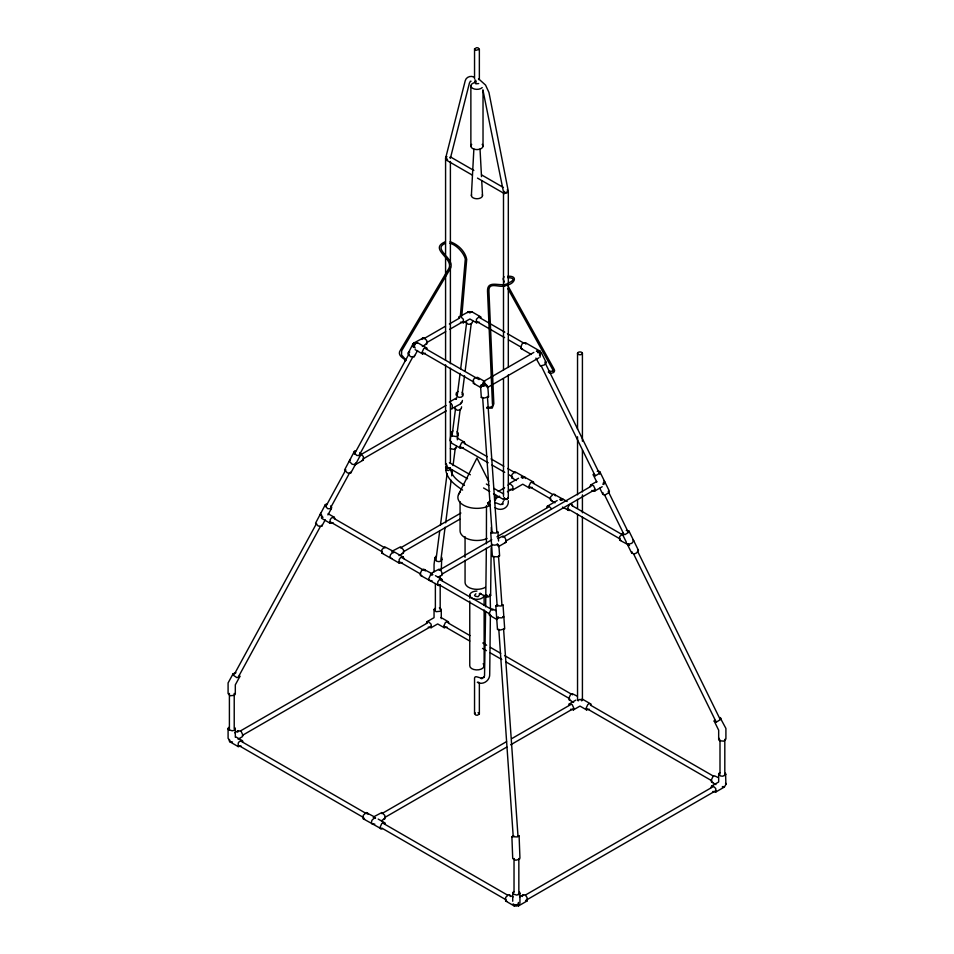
<?xml version="1.0" encoding="UTF-8"?>
<svg xmlns="http://www.w3.org/2000/svg" width="954" height="954" viewBox="0 0 954 954"><rect width="100%" height="100%" fill="white"/><g stroke="black" fill="none" stroke-linecap="round" stroke-linejoin="round"><path stroke-width="1.43" d="M485.61 611.275L484.537 675.778L483.63 677.734L484.358 676.791L481.21 678.604L482.39 678.449L476.571 676.756L475.223 676.827L474.543 677.924L474.543 713.64L475.843 715.118L477.334 715.25L479.361 714.081L479.361 682.587M485.669 606.851L485.801 595.046M485.813 594.354L486.349 548.252M486.409 543.792L486.48 505.596M490.392 614.758L489.712 673.918C490.225 680.345 483.118 685.544 477.334 682.325L478.669 682.253M490.463 608.843L490.117 594.497M490.618 595.534L488.591 596.703L485.801 595.499L487.828 596.703L490.38 595.964L490.618 595.093L491.179 547.763M404.913 361.006C409.206 360.362 395.719 356.856 400.334 350.285L448.75 268.551C454.354 258.367 428.286 249.161 445.041 241.887M471.383 195.546L473.876 149.003M460.388 315.691L465.29 259.071C464.061 253.43 456.978 244.999 449.859 243.21M461.808 316.001L466.709 259.381C465.23 251.272 457.789 244.212 450.109 241.767M475.354 80.16L475.354 82.461M503.497 501.041L502.042 504.523L503.104 503.903L500.456 504.583L494.84 502.46M508.315 500.743C509.102 508.196 500.659 511.702 495.019 507.635M435.942 556.242L434.893 557.899L434.046 564.446L434.046 571.708M452.9 430.922L451.314 432.234L450.968 434.118L450.133 440.545L451.159 442.286M435.93 560.248L439.722 530.865M440.474 524.986L447.104 473.566M452.017 436.073L455.583 408.336M457.276 395.206L460.09 373.36M460.651 368.983L466.661 322.369M440.939 559.497L445.101 527.216M445.673 522.816L451.147 480.256M451.719 475.855L452.47 469.988M453.043 465.588L455.308 447.975M457.002 434.13L460.198 409.314M462.082 394.729L464.526 375.781M465.087 371.416L471.276 323.346M457.348 439.818L458.17 433.39L457.145 431.637M441.774 557.303L441.285 569.693M472.659 320.878L472.313 322.762L470.727 324.062L468.497 324.288L466.482 323.346L465.457 321.605M462.416 400.406L462.07 402.29L460.484 403.59M461.593 406.821L461.247 408.706L459.649 410.017L457.431 410.244L455.416 409.302L454.378 407.549M458.17 433.39L457.825 435.274L456.227 436.574L451.993 435.859L450.968 434.118M456.513 446.233L456.167 448.118L454.581 449.429L450.336 448.714M321.534 514.755L321.534 518.26L330.156 523.245L333.053 522.661M446.591 157.923L446.591 160.26L472.337 175.119M413.368 347.447L414.096 344.597L415.539 343.774M414.346 346.97L414.68 345.61M504.511 191.36L504.511 193.698L477.489 178.1M446.591 464.288L446.591 466.637L467.543 478.729M481.52 386.787L483.308 382.912L484.906 381.994L484.107 381.528L483.308 381.994L486.194 384.748L486.695 386.787M482.497 386.322L484.215 383.425M504.511 497.726L504.511 500.075M486.814 594.926L486.814 597.276M497.666 618.764L498.155 616.725M473.852 77.047C470.596 75.354 466.029 77.083 465.218 80.768L445.613 158.233L447.581 159.95M450.634 157.303L469.44 82.998C471.157 80.506 469.392 81.424 471.073 81.233M479.385 595.141L478.085 596.703L475.259 596.226L474.579 595.32L475.891 593.758M320.663 513.216L320.282 514.504L322.989 517.378M326.912 504.046L325.397 504.547L325.004 505.823L327.723 508.697L331.312 508.697L331.706 507.421L330.811 505.823M325.397 504.547L315.547 523.186L318.266 526.059L321.844 526.059L322.237 524.772M355.949 450.813L354.423 451.302L354.041 452.59L356.748 455.463L360.338 455.463L360.731 454.176L359.837 452.59M354.423 451.302L344.573 469.94L347.292 472.814L349.355 473.303L350.881 472.814L351.263 471.526M355.997 462.857L355.603 464.133L354.089 464.634L352.026 464.145L349.307 461.259L350.559 459.089M414.525 343.38L412.999 343.869L407.883 353.827L410.602 356.713L414.179 356.701L417.566 350.512M412.999 343.869L412.617 345.157L413.499 346.743L415.324 348.031M414.179 356.701L414.573 355.425M540.489 351.978L541.383 352.718L539.475 355.353M541.383 352.718L546.105 362.353L545.724 363.629L544.197 364.977L540.31 365.966L535.909 358.096M596.81 482.092L593.257 474.865L593.65 473.578M597.24 471.336L599.064 471.24L599.959 471.98L599.565 473.256L595.976 475.497L593.257 474.865M599.959 471.98L609.415 491.238L609.022 492.526L605.444 494.768L603.608 494.864L602.725 494.124L603.119 492.836M626.432 542.397L622.294 533.966L622.676 532.678M626.265 530.436L628.984 531.08L628.591 532.368L625.001 534.598L622.294 533.966M628.984 531.08L638.441 550.339L636.533 552.974L634.47 553.869L631.751 553.225L632.144 551.937M720.02 717.491L725.911 728.427L725.911 738.968L723.895 741.163L719.662 740.733L718.672 739.565L718.672 730.192L714.212 721.117L714.606 719.829M720.902 718.231L720.52 719.519L716.931 721.761L714.212 721.117M718.672 739.565L719.054 738.277M445.828 467.043L446.269 468.45L450.157 467.865M350.058 460.567L350.333 459.78M355.234 463.549L354.745 465.027L363.367 460.043L363.367 456.537L360.481 453.77M413.368 344.454L413.869 342.987L423.779 337.668L426.676 340.423L427.165 342.462L426.676 343.929L422.324 346.445M456.227 399.273L456.489 398.486L455.559 399.249M461.402 402.254L460.913 403.733L450.992 409.051M237.737 732.195L238.226 730.728L241.123 731.313L242.912 735.188L242.423 736.655L238.059 739.171M422.002 339.481L422.491 338.002M458.671 318.302L459.172 316.823L469.082 311.517L470.68 312.435L469.881 312.9L469.082 312.435L471.98 311.851L480.601 316.823L481.102 318.302M460.46 322.178L463.358 322.762L463.358 319.244L460.46 316.489L459.172 316.823M398.987 555.633L403.339 553.117L403.84 551.65L403.339 549.611L400.453 546.857L392.619 550.959L384.796 546.857L381.91 549.611L381.91 553.117L399.154 563.075L402.051 562.49M452.279 408.706L452.279 405.2L450.992 403.363M426.45 623.236L426.951 621.769L434.046 617.667L434.046 609.463L435.084 608.306M428.239 627.112L431.136 627.696L431.136 624.19L428.239 621.436L426.951 621.769M381.469 820.702L384.736 818.818L385.225 817.351L384.736 815.3L381.838 812.546L374.016 816.66L366.193 812.546L363.295 815.3L362.794 817.351L363.295 818.818L381.838 829.121M540.131 357.118L540.131 353.612L538.831 351.776L537.233 350.857L536.434 351.322L540.131 351.191L540.62 352.67M508.172 485.431L508.673 483.964L518.559 478.252M509.961 489.307L512.858 489.891L512.858 486.385L509.961 483.63L508.673 483.964M498.501 546.594L505.894 542.325L506.383 540.858L504.594 536.983L502.996 536.065L498.012 538.533M546.809 507.731L547.298 506.264L557.184 500.564M590.132 486.54L590.621 485.061L596.787 481.508M591.909 490.416L593.519 491.334L594.807 491L595.308 489.521L593.519 485.646L590.621 485.061M568.763 705.4L569.264 703.933L575.787 700.164M570.552 709.275L573.449 709.859L573.938 708.393L572.15 704.517L569.264 703.933M518.165 904.022L517.831 905L515.041 905M515.53 905.382L518.416 905.966L518.416 902.448M522.363 896.521L522.852 895.055L524.151 894.709L525.749 895.639L527.049 897.464L527.049 900.981L518.416 905.966M711.076 787.575L711.577 786.096L718.672 781.994L718.672 773.789L719.71 772.633M712.865 791.438L715.762 792.023L715.762 788.517L712.865 785.762L711.577 786.096M715.762 792.023L724.384 787.05L725.911 784.415L725.553 773.169M475.748 80.386L475.748 82.688M487.375 407.644C483.714 406.893 494.697 408.861 492.419 403.673L487.518 291.149C487.172 278.365 502.066 288.346 508.744 282.873C515.005 280.19 514.254 277.614 507.814 277.709M458.528 494.506L476.952 458.027L488.794 481.472M235.948 672.761L233.11 673.739L228.089 682.945L228.089 693.522L230.033 695.74L234.29 695.347L235.316 694.178L235.316 684.841L239.752 676.696L239.454 675.17M234.362 674.192L316.561 523.436M326.018 506.145L345.837 469.785M354.351 454.176L409.123 353.719M330.668 507.623L349.784 472.564M359.002 455.642L413.058 356.498M238.488 676.72L320.258 526.751M321.844 526.059L325.231 519.858M327.926 514.898L331.312 508.697M350.881 472.814L360.338 455.463M442.096 559.211L441.034 560.88L439.019 561.656L436.789 561.25L435.215 559.807L434.893 557.899M487.816 386.418L488.543 396.816L484.37 397.997L481.329 397.544L481.675 397.043M498.882 545.461L499.61 555.872L497.666 556.814L492.395 556.599L490.75 532.821L492.681 531.867M496.927 531.736L497.952 532.093L496.008 533.047L490.75 532.821M491.918 544.209L491.572 544.71L494.613 545.151L498.429 544.484M501.995 604.657L503.032 605.027L504.678 628.793L500.516 629.974L497.475 629.521L495.818 605.754L497.761 604.8M503.032 605.027L501.088 605.981L495.818 605.754M518.07 835.609L519.107 835.966L519.93 857.813L519.608 859.113L515.816 860.269L512.715 858.54L511.893 836.694L513.836 835.752M519.107 835.966L517.163 836.92L511.893 836.694M504.022 276.648L503.175 278.938L504.237 282.038M578.255 700.856L579.173 699.544L580.783 699.544L581.702 700.856M474.543 78.967L474.543 48.869L476.571 47.7L478.061 47.831L479.361 49.31L479.361 79.409M479.361 49.31L475.843 50.347L474.543 48.869M445.578 254.73L445.578 158.066L446.269 157.291M508.077 191.086L508.315 191.945L506.288 193.113L503.736 192.362M446.877 465.91L445.578 464.431L446.269 463.656M446.269 466.458L445.578 467.233L446.877 468.712L450.395 467.675M446.269 468.164L445.816 469.797L448.368 470.549L450.395 469.38L450.169 468.521M230.033 740.554L228.089 738.336L228.089 728.379L229.115 727.21M234.958 727.747L235.316 729.035L234.29 730.204L232.275 730.8L228.435 729.667L228.089 728.379M508.315 374.874L508.315 498.31L506.288 499.491L503.676 498.513M439.329 607.913L440.927 608.843L441.285 610.131L440.247 611.287L436.002 611.681L434.046 609.463M474.543 713.64L475.223 712.865M512.715 901.244L512.715 892.705L513.741 891.549M519.584 892.073L519.942 893.373L516.901 895.126L513.061 893.993L512.715 892.705M725.911 774.457L722.87 776.21L720.628 776.007L718.672 773.789M239.752 676.696L236.914 677.674L233.408 675.253L233.11 673.739M479.671 593.889L480.279 593.305L479.218 593.925L480.959 593.77L479.934 593.471L485.693 596.62M602.773 484.238L604.299 482.891L604.681 481.603L603.799 480.876M457.98 391.522L456.382 392.821L456.036 394.706L457.061 396.447L459.077 397.389L461.307 397.162L462.905 395.862L463.25 393.978L462.213 392.237M445.864 157.207L446.937 156.587M423.659 338.813L445.494 326.208M449.346 323.99L459.613 318.052M426.533 342.724L445.709 331.646M449.549 329.44L463.608 321.319M463.358 322.762L469.881 318.982L476.416 322.762L479.313 322.178M425.389 353.314L422.491 353.898L415.097 349.629M533.846 352.408L484.107 381.123L477.572 377.355L474.687 377.939L473.387 379.764L473.387 383.281L480.78 387.551M449.334 402.063L456.727 397.806M360.326 454.939L446.019 405.462M537.615 352.598L539.547 352.217L539.869 353.195M363.116 458.898L446.257 410.888M487.434 387.551L538.891 357.833M507.79 288.466L552.652 369.448C555.18 373.288 550.064 369.663 548.276 372.036C550.828 374.672 556.802 372.477 553.785 368.602L508.22 286.343M548.8 372.454L548.788 371.011M463.167 447.533L460.269 448.118L451.647 443.145L451.147 441.666M393.418 551.829L390.532 554.584L390.031 556.635L390.532 558.102L391.82 558.436M521.945 477.632L524.831 477.048L525.332 478.514M400.453 547.93L460.901 513.025M498.203 491.489L504.63 487.78M490.106 500.683L488.269 502.567L488.424 504.988M490.356 500.802L488.102 503.998L489.545 505.334M403.244 551.877L459.828 519.203M494.554 499.157L499.705 496.187M507.421 491.739L512.56 488.77M512.858 489.891L522.744 484.191L529.267 487.959L532.165 487.375M432.055 574.129L430.457 575.059L428.668 578.935L429.157 580.402L432.055 580.736M560.57 499.932L563.456 499.347M439.078 570.23L491.811 539.785M496.951 536.816L548.395 507.111M502.841 537.221L591.098 486.278M441.869 574.177L492.025 545.223M505.632 541.18L595.177 489.485M594.807 491L602.201 486.731M234.684 732.779L238.226 730.728M240.468 730.919L427.619 622.867M242.316 735.415L431.351 626.277M431.136 627.696L437.671 623.928L444.194 627.696L447.092 627.112M241.123 746.028L238.226 746.612L229.604 741.64L229.115 740.161M622.545 533.87L619.647 536.625L619.647 540.143L629.568 545.449M374.815 817.53L371.917 820.285L371.428 822.324L371.917 823.803L374.815 824.137M381.838 813.631L506.574 741.616M511.714 738.646L570.874 704.493M384.629 817.578L506.789 747.054M510.652 744.824L573.664 708.44M573.449 709.859L579.984 706.091L586.507 709.859L589.405 709.275M519.596 896.939L522.852 895.055M525.439 895.043L713.187 786.656M516.329 905.835L514.23 905.966L505.608 900.981L505.608 897.464L508.506 894.709L513.061 896.939M525.559 900.54L716.072 790.544M723.096 786.466L722.297 786.931L724.384 787.05M487.017 538.461L485.383 539.177A16.874 9.743 0 0 1 460.066 530.734L460.066 501.709M445.387 243.318C431.411 249.256 456.382 258.582 450.097 269.052L401.694 350.786L401.527 354.9L405.951 359.98M408.276 352.551L409.791 352.05M478.669 83.558L475.843 83.821L474.543 82.342M438.244 577.027L440.247 576.431M518.916 904.487L514.659 904.881L513.061 903.951M483.106 384.927C479.373 386.68 490.213 385.81 483.69 383.114L482.819 383.341M480.852 385.154L481.782 384.891M487.363 385.428L480.506 385.654L481.329 397.544M413.869 342.987L417.554 343.106L416.755 342.641L415.157 343.571L413.869 345.396L414.43 346.505M425.389 344.275L426.676 343.929M362.079 460.377L363.367 460.043M547.298 506.264L548.598 505.93L551.484 508.685M402.051 553.463L403.339 553.117M504.594 542.671L505.894 542.325M440.676 575.763L441.964 575.417L442.465 573.95L440.676 570.075L439.078 569.156L431.256 573.259L423.421 569.156L421.823 570.075L420.034 573.95L420.535 575.417L439.078 585.72M383.436 819.152L384.736 818.818M525.749 901.315L527.049 900.981M470.453 311.767L467.555 312.53L467.794 311.851L471.98 311.851M507.766 276.255C518.94 275.575 514.087 284.161 506.92 285.115C500.707 289.277 488.317 280.381 488.937 291.232L493.838 403.757L492.216 408.109L486.862 408.217M480.601 316.823L479.313 316.489L476.416 319.244L476.416 322.762M540.131 351.191L525.368 342.677L522.47 343.261L520.681 347.137L521.182 348.604L531.318 354.447M521.182 348.604L522.47 348.937M427.165 349.438L426.676 347.96L425.389 347.626L423.779 348.544L422.002 352.42L422.491 353.898M473.387 383.281L474.687 383.615M464.956 443.658L464.455 442.191L461.569 442.775L459.78 446.651L460.269 448.118M533.954 483.499L533.453 482.032L530.567 482.617L528.778 486.492L529.267 487.959M533.453 482.032L514.91 471.729L512.024 474.484L511.523 476.523L512.024 478.002L513.312 478.336M567.153 501.482L553.547 494.029L550.649 496.784L550.16 498.835L550.649 500.301L555.001 502.818M550.649 500.301L551.949 500.635M562.455 507.123L569.192 510.593M619.647 540.143L620.947 540.477M334.83 518.785L334.341 517.318L331.443 517.903L330.156 519.727L330.156 523.245M403.84 558.627L403.339 557.148L402.051 556.814L400.453 557.732L399.154 559.569L399.154 563.075M381.91 553.117L383.198 553.463M442.465 580.926L441.964 579.448L440.676 579.114L439.078 580.032L437.779 581.868L437.779 585.386M420.535 575.417L421.823 575.763M496.187 610.751L492.431 608.986L490.833 609.916L489.044 613.792L489.533 615.258L490.833 615.592M448.881 623.236L448.38 621.769L445.494 622.354L443.705 626.229L444.194 627.696M591.194 705.4L590.693 703.933L589.405 703.599L587.807 704.517L586.018 708.393L586.507 709.859M577.146 696.11L572.15 693.641L570.552 694.56L568.763 698.435L569.264 699.902L570.552 700.248M718.219 777.558L714.463 775.805L712.865 776.723L711.076 780.599L711.577 782.065L712.865 782.411M242.912 742.152L242.423 740.686L239.526 741.27L238.226 743.106L238.226 746.612M229.604 741.64L232.502 741.973M385.225 824.316L384.736 822.849L383.436 822.515L381.838 823.433L380.05 827.309L380.539 828.776M363.295 818.818L364.583 819.152M505.608 900.981L506.896 901.315M487.506 396.447L488.543 396.816M502.83 616.546L503.855 616.916L501.911 617.858L496.652 617.643M474.77 81.257L475.843 81.877M450.693 157.064L473.84 170.432M481.555 174.88L503.426 187.509M446.877 159.545L445.578 158.066M479.111 317.324L504.821 332.171M507.397 333.65L524.116 343.297M537.615 351.99L538.676 352.598M476.404 321.319L504.594 337.597M508.446 339.827L521.254 347.22M418.055 342.987L426.676 347.96M425.269 348.508L479.087 379.585M422.395 352.408L473.828 382.101M457.061 437.922L464.455 442.191M464.193 443.395L487.196 456.668M491.024 458.886L503.807 466.267M507.635 468.474L515.303 472.898M531.974 482.521L552.581 494.422M571.816 505.537L622.926 535.039M460.114 446.603L488.174 462.797M492.002 465.015L504.749 472.373M508.577 474.579L512.405 476.797M529.255 486.516L551.007 499.085M567.857 508.804L620.16 538.998M512.024 478.002L516.376 480.518M449.382 462.678L470.346 474.782M486.349 484.024L488.818 485.443M493.743 488.293L503.605 493.981M483.559 487.971L489.784 491.572M493.528 493.731L503.497 499.491M328.176 513.753L334.341 517.318M394.717 552.175L403.339 557.148M435.441 575.679L441.964 579.448M334.055 518.511L385.082 547.966M401.932 557.685L423.683 570.253M440.533 579.972L492.836 610.166M330.012 521.731L382.399 551.972M399.07 561.596L420.952 574.236M438.912 584.611L490.022 614.114M489.533 615.258L496.927 619.528M440.986 617.5L448.38 621.769M582.071 698.96L590.693 703.933M448.153 622.986L469.94 635.579M482.76 642.972L486.612 645.19M490.463 647.42L500.719 653.335M504.559 655.565L572.507 694.786M590.466 705.149L713.544 776.21M444.182 626.265L469.773 641.04M482.581 648.434L486.421 650.652M490.261 652.87L501.78 659.512M505.62 661.73L569.621 698.686M586.495 708.428L711.934 780.849M569.264 699.902L573.616 702.418M711.577 782.065L715.929 784.582M478.061 712.602L479.361 714.081M235.888 736.917L242.423 740.686M378.201 819.081L384.736 822.849M241.004 741.222L366.443 813.643M383.317 823.385L507.48 895.067M239.394 745.861L363.76 817.661M381.707 828.024L506.073 899.825M503.533 192.255L505.501 192.803L508.291 191.194L488.949 92.443L485.55 85.073L478.538 78.777L478.669 79.623M464.467 485.395C458.743 481.341 451.886 476.94 450.622 469.416M462.607 490.07C455.511 485.204 447.378 479.6 445.84 470.429M489.295 504.928L487.566 502.71M539.785 352.73L540.381 353.23L539.69 354.459L539.547 353.827M545.223 361.614L546.105 362.353M632.824 539.976L633.718 540.703L631.81 543.339L627.911 544.329L627.016 543.601M637.558 549.611L638.441 550.339M508.148 497.678L507.015 499.347L503.497 498.31M489.939 594.294L490.618 595.093M449.716 157.291L450.371 158.34M482.915 89.986L503.211 190.609M544.949 362.532L599.768 474.138M608.199 491.31L628.197 532.022M637.725 551.531L720.008 719.066M541.133 365.776L595.308 476.07M604.383 494.554L623.737 533.954M633.706 554.143L716.299 722.297M599.804 488.174L602.725 494.124M627.613 544.806L631.751 553.225M627.78 543.649L628.281 545.116M507.301 189.751L507.635 190.728M525.368 342.677L525.857 344.144M572.579 505.799L572.09 504.332L570.79 503.986L569.192 504.916L567.403 508.792L567.904 510.259M554.834 494.375L555.335 495.841M424.721 569.49L425.21 570.969M513.741 904.487L514.23 905.966M509.794 895.055L510.283 896.521M367.481 812.891L367.97 814.358M725.553 783.127L725.911 784.415M508.077 497.451L508.315 498.31M603.429 482.497L603.93 484.549M497.272 543.792L497.761 545.843M497.952 532.093L498.572 541.013M487.446 396.971L496.867 532.237M498.501 555.8L501.959 605.396M503.593 629.08L518.022 836.491M482.641 397.46L492.061 532.726M493.695 556.289L497.153 605.873M498.787 629.211L513.204 836.324M480.029 149.003L481.508 176.633M481.746 180.998L482.521 195.546M724.813 739.314L724.813 775.614M719.996 739.863L719.996 773.849M582.417 353.338A2.445 1.407 0 0 1 578.756 354.566A2.445 1.407 0 0 1 578.756 352.121A2.445 1.407 0 0 1 582.417 353.338L582.417 441.225M582.417 450.169L582.417 491.882M582.417 494.864L582.417 512.739M582.417 517.199L582.417 700.427M577.54 353.338L577.54 429.312M577.54 436.765L577.54 494.864M577.54 499.324L577.54 508.267M577.54 514.218L577.54 700.427M519.942 893.373L519.942 903.331M518.845 858.505L518.845 894.816M514.027 858.505L514.027 892.467M508.315 191.945L508.315 367.433M503.497 191.504L503.497 369.973M503.497 378.893L503.497 496.39M491.298 527.347L491.298 533.107M484.131 605.504L484.131 595.213A7.179 4.15 0 0 1 476.952 599.351A7.179 4.15 0 0 1 469.762 595.213L469.762 598.146M484.131 609.904L484.131 665.773M483.022 90.26L483.022 146.093M470.871 85.848L470.871 146.093M469.762 601.092L469.762 665.773A7.179 4.15 0 0 0 478.813 669.78A7.179 4.15 0 0 0 483.165 663.71M465.063 536.649L465.063 557.339M465.063 560.296L465.063 582.465A11.889 6.857 0 0 0 472.397 588.797A11.889 6.857 0 0 0 485.359 587.318M450.395 161.476L450.395 264.103M450.395 267.072L450.395 363.748M450.395 368.208L450.395 463.394M445.578 257.711L445.578 360.326M445.578 364.786L445.578 464.431M441.285 610.131L441.285 618.669M440.188 575.703L440.188 578.649M440.188 584.563L440.188 609.666M435.37 583.538L435.37 609.678M235.316 729.035L235.316 737.239M234.219 693.415L234.219 728.88M229.401 693.463L229.401 729.762M490.428 505.131A19.068 11.007 0 0 1 465.337 506.085A19.068 11.007 0 0 1 460.436 491.847M495.364 494.506A19.068 11.007 0 0 1 495.364 500.206M469.762 595.213A7.179 4.15 0 0 1 476.952 591.063M482.211 87.601A6.07 3.506 0 0 1 472.659 88.328A6.07 3.506 0 0 1 473.911 82.819M482.211 144.34A6.07 3.506 0 0 1 476.952 149.611A6.07 3.506 0 0 1 471.693 144.34M482.33 194.711A5.569 3.22 0 0 1 476.952 198.754A5.569 3.22 0 0 1 471.562 194.711M392.619 551.376L391.82 551.829L393.418 552.76L394.229 552.294L392.619 551.376M521.945 476.714L521.146 477.167L522.744 478.097L523.543 477.632L521.945 476.714M431.256 573.676L430.457 574.129L432.055 575.059L432.854 574.594L431.256 573.676M560.57 499.014L559.771 499.479L561.369 500.397L562.168 499.932L560.57 499.014M374.016 817.065L373.217 817.53L374.815 818.449L375.614 817.995L374.016 817.065"/></g></svg>
